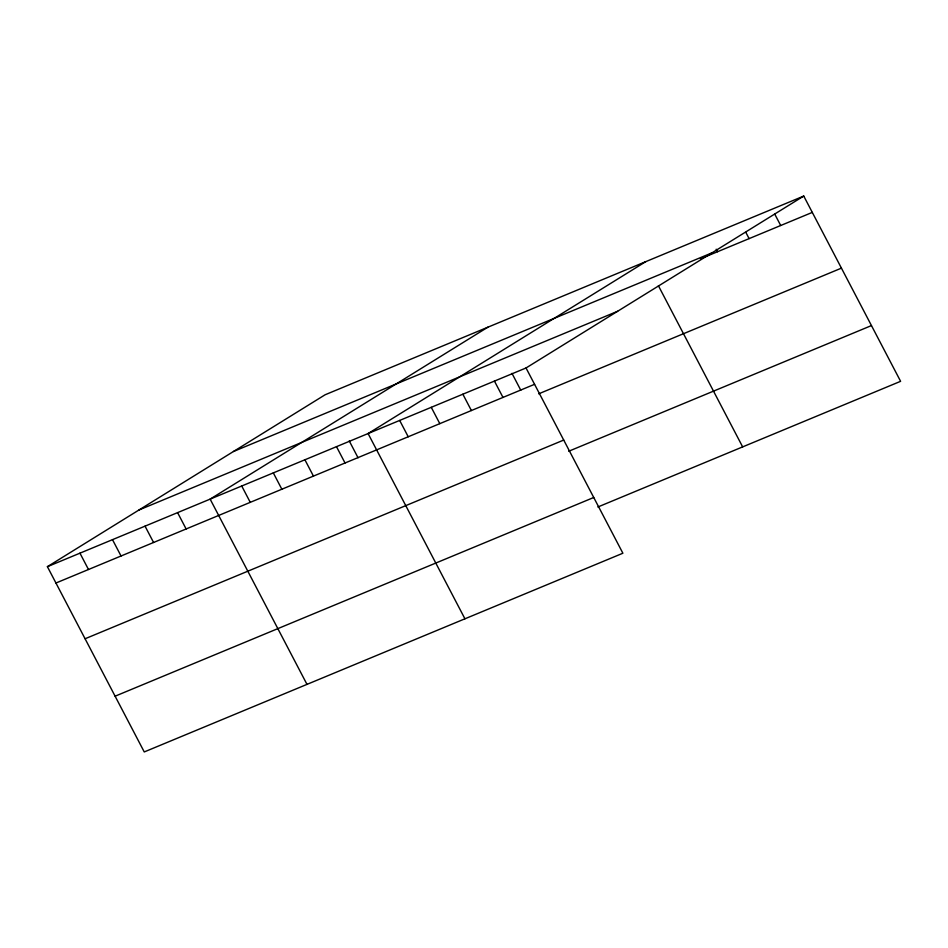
<?xml version="1.0" encoding="UTF-8"?>
<svg xmlns="http://www.w3.org/2000/svg" width="948" height="948" viewBox="0 0 948 948"><rect width="100%" height="100%" fill="white"/><g stroke="black" fill="none" stroke-linecap="round" stroke-linejoin="round"><path stroke-width="1.42" d="M47.4 566.679L526.033 367.978L622.883 553.229L144.25 751.942L47.4 566.679L325.117 394.771L803.75 196.058L900.6 381.321L597.856 507.002M487.853 327.202L210.136 499.122L306.986 684.373M645.801 261.636L368.085 433.556L464.935 618.807M526.033 367.978L803.75 196.058M233.469 451.497L712.102 252.796M700.406 258.84L812.294 212.399M139.048 509.953L617.681 311.252M55.944 583.02L534.577 384.307M538.689 393.823L841.433 268.142M85.083 638.762L563.716 440.062M568.717 451.248L871.461 325.579M115.111 696.188L593.744 497.487M774.789 214.201L780.702 225.506M745.827 232.343L749.11 238.623M716.202 249.229L717.518 251.741M658.41 285.751L742.651 446.887M511.979 373.358L520.784 390.209M494.441 381.096L502.985 397.425M462.861 394.214L471.393 410.543M431.269 407.32L439.801 423.649M399.677 420.438L408.221 436.767M349.243 440.915L358.048 457.766M336.493 446.662L345.036 463.003M304.912 459.78L313.444 476.109M273.32 472.898L281.852 489.227M241.728 486.004L250.26 502.345M177.584 512.631L186.128 528.972M145.044 526.152L153.576 542.481M112.492 539.661L121.036 555.99M79.952 553.17L88.484 569.499"/></g></svg>
